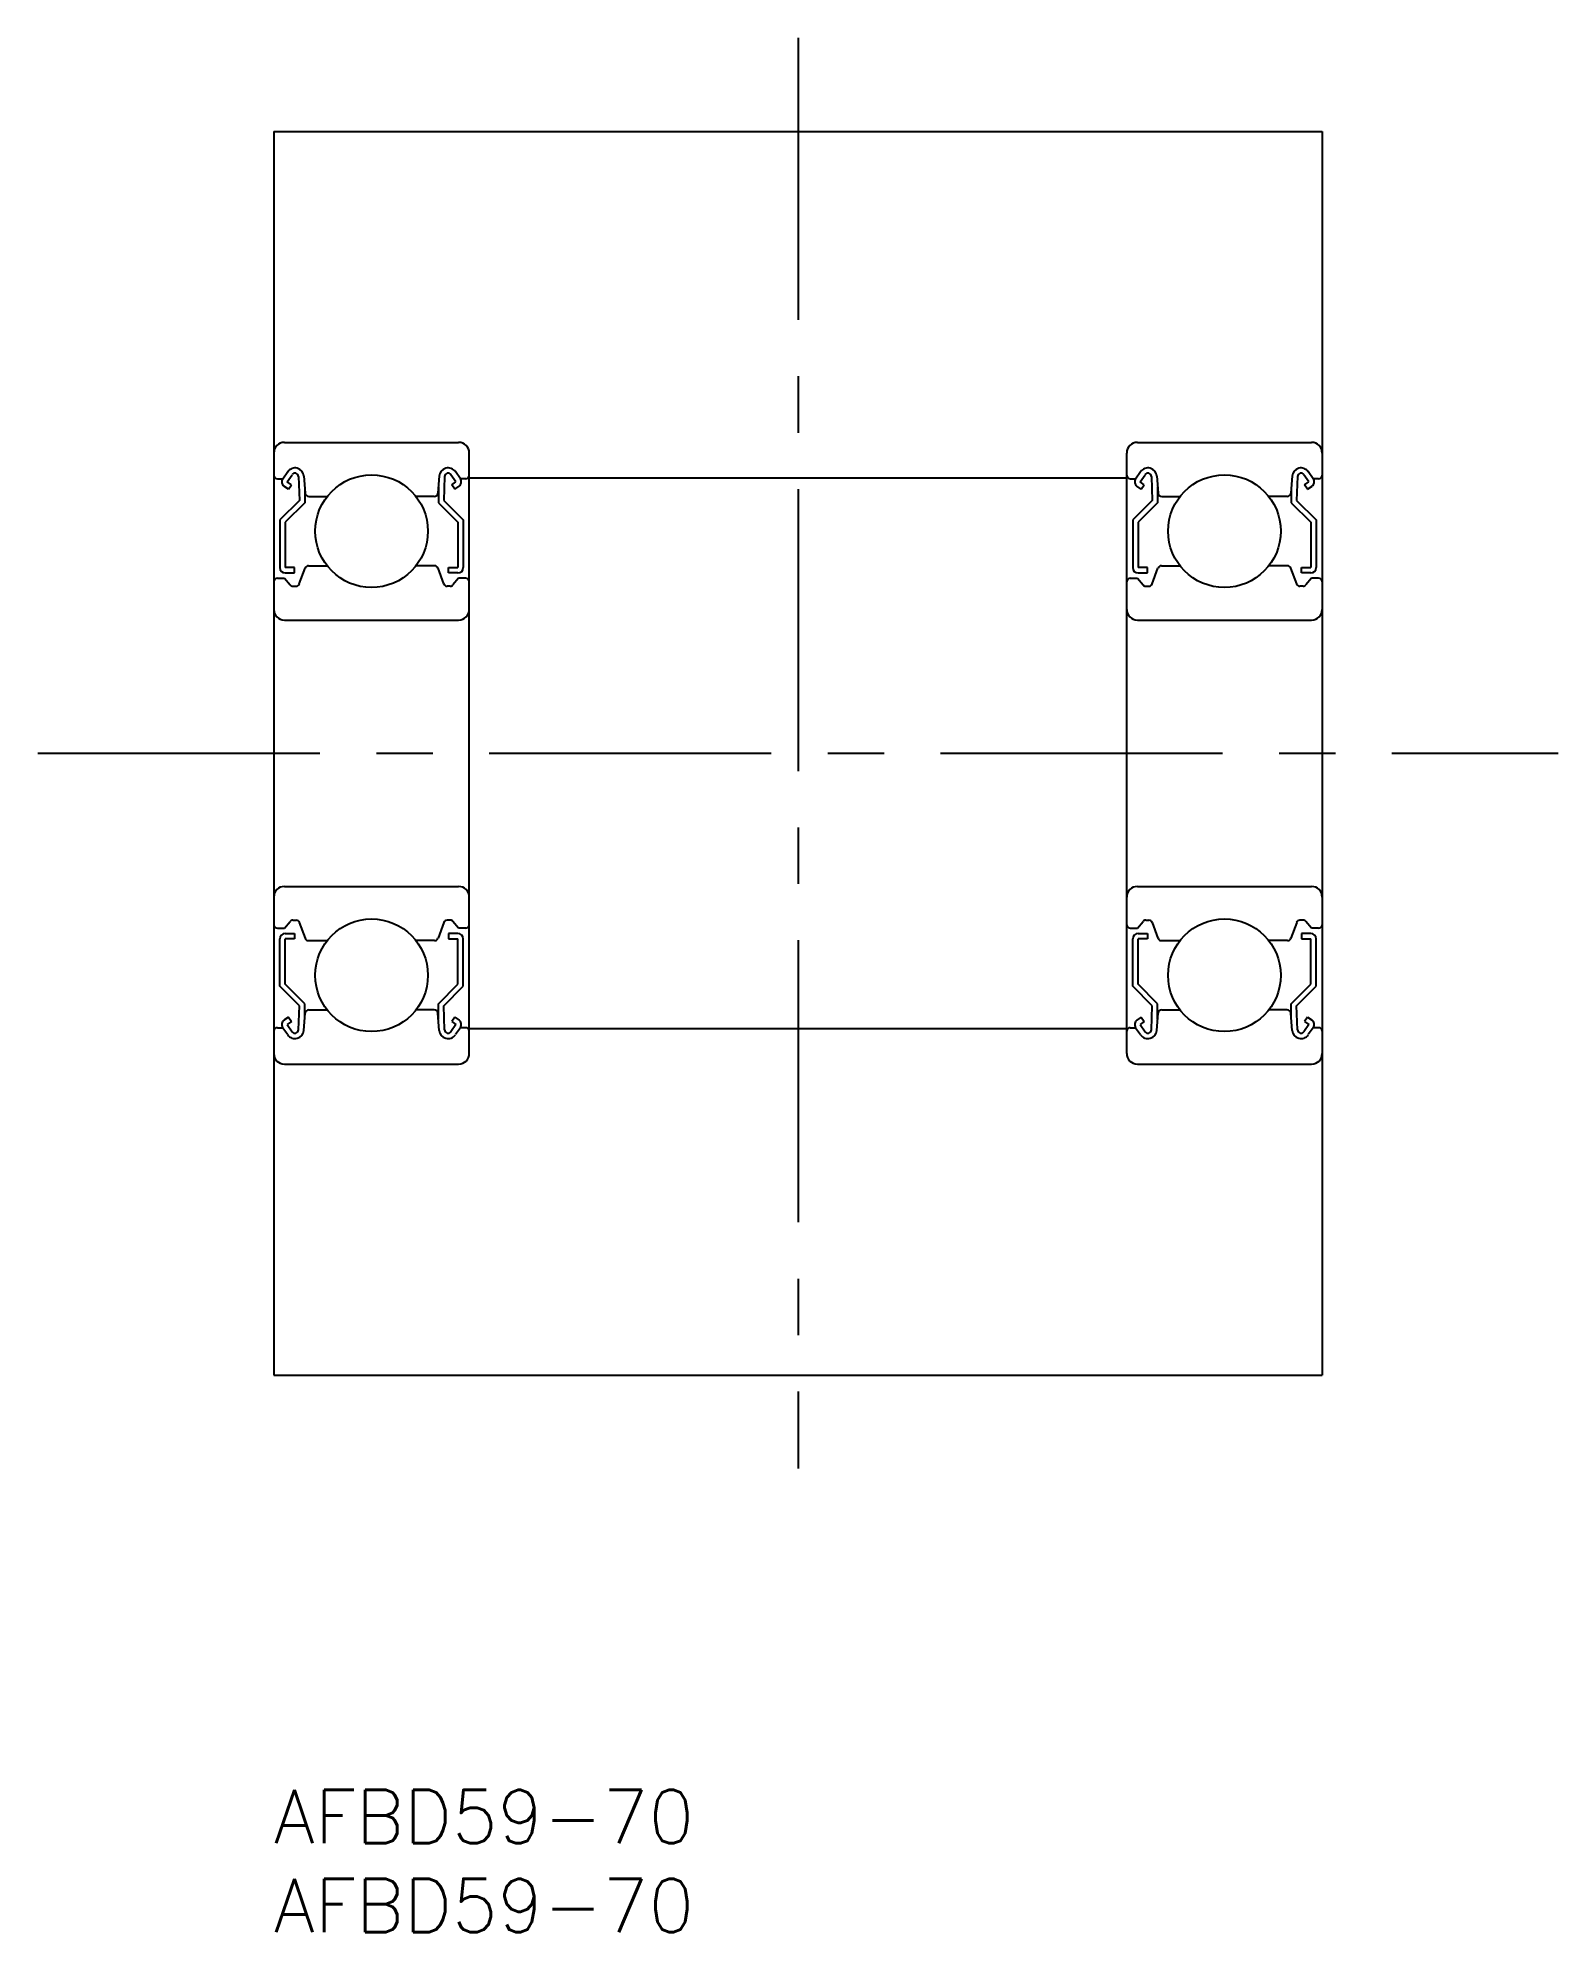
# Model space of a CAD drawing. Extents: x -13 to 72, y -8 to 99.
import ezdxf

# ---------------------------------------------------------------- set-up
doc = ezdxf.new("R2010")
doc.units = 0
doc.header["$LTSCALE"] = 0.5
doc.linetypes.add('CENTER', pattern=[50.8, 31.75, -6.35, 6.35, -6.35])
doc.layers.get('0').update_dxf_attribs({"linetype": 'CONTINUOUS'})
doc.layers.add('CENTER', color=1, linetype='CENTER')
doc.styles.get("Standard").update_dxf_attribs({"font": 'txt.shx', "height": 3, "bigfont": 'bigfont.shx'})

# ---------------------------------------------------------------- blocks, each defined once
blk = doc.blocks.new('*U8')
at = {"color": 7, "linetype": 'CONTINUOUS'}
blk.add_text('AFBD59-70', height=3, dxfattribs=at).set_placement((0, -3))
blk = doc.blocks.new('*U9')
at = {"color": 7, "linetype": 'CONTINUOUS'}
blk.add_text('AFBD59-70', height=3, dxfattribs=at).set_placement((0, -8))

msp = doc.modelspace()

# ---------------------------------------------------------------- linework, layer by layer
at = {"color": 7, "linetype": 'CONTINUOUS'}
for p, q in [((0, 93.36), (59, 93.36)), ((0, 93.36), (0, 23.36)), ((59, 93.36), (59, 23.36)), ((0.6, 75.86), (10.4, 75.86)), ((48.6, 75.86), (58.4, 75.86)), ((11, 41.46), (11, 75.26)), ((48, 41.46), (48, 75.26)), ((0.2, 73.81), (0.5, 73.81)), ((0.5, 73.81), (0.78, 74.21)), ((0.75, 73.64), (1.03, 74.04)), ((0.99, 73.47), (0.75, 73.64)), ((1.39, 73.94), (1.44, 72.59)), ((1.69, 73.97), (1.77, 73)), ((9.31, 73.97), (9.23, 73)), ((9.61, 73.94), (9.56, 72.59)), ((10.25, 73.64), (9.97, 74.04)), ((10.01, 73.47), (10.25, 73.64)), ((10.5, 73.81), (10.22, 74.21)), ((10.8, 73.81), (10.5, 73.81)), ((11, 73.86), (48, 73.86)), ((48.2, 73.81), (48.5, 73.81)), ((48.5, 73.81), (48.78, 74.21)), ((48.75, 73.64), (49.03, 74.04)), ((48.99, 73.47), (48.75, 73.64)), ((49.39, 73.94), (49.44, 72.59)), ((49.69, 73.97), (49.77, 73)), ((57.31, 73.97), (57.23, 73)), ((57.61, 73.94), (57.56, 72.59)), ((58.25, 73.64), (57.97, 74.04)), ((58.01, 73.47), (58.25, 73.64)), ((58.5, 73.81), (58.22, 74.21)), ((58.8, 73.81), (58.5, 73.81)), ((1.44, 72.59), (0.34, 71.49)), ((0.82, 73.22), (0.57, 73.4)), ((0.82, 73.22), (0.99, 73.47)), ((1.74, 73.33), (1.74, 72.46)), ((1.97, 72.81), (2.99, 72.81)), ((9.03, 72.81), (8.01, 72.81)), ((9.26, 73.33), (9.26, 72.46)), ((9.56, 72.59), (10.66, 71.49)), ((10.18, 73.22), (10.01, 73.47)), ((10.18, 73.22), (10.43, 73.4)), ((49.44, 72.59), (48.34, 71.49)), ((48.82, 73.22), (48.57, 73.4)), ((48.82, 73.22), (48.99, 73.47)), ((49.74, 73.33), (49.74, 72.46)), ((49.97, 72.81), (50.99, 72.81)), ((57.03, 72.81), (56.01, 72.81)), ((57.26, 73.33), (57.26, 72.46)), ((57.56, 72.59), (58.66, 71.49)), ((58.18, 73.22), (58.01, 73.47)), ((58.18, 73.22), (58.43, 73.4)), ((0.34, 71.49), (0.34, 68.81)), ((1.74, 72.46), (0.64, 71.36)), ((9.26, 72.46), (10.36, 71.36)), ((10.66, 71.49), (10.66, 68.81)), ((48.34, 71.49), (48.34, 68.81)), ((49.74, 72.46), (48.64, 71.36)), ((57.26, 72.46), (58.36, 71.36)), ((58.66, 71.49), (58.66, 68.81)), ((0.64, 71.36), (0.64, 68.81)), ((10.36, 71.36), (10.36, 68.81)), ((48.64, 71.36), (48.64, 68.81)), ((58.36, 71.36), (58.36, 68.81)), ((1.16, 68.81), (0.64, 68.81)), ((0.64, 68.51), (1.16, 68.51)), ((1.16, 68.51), (1.16, 68.81)), ((1.43, 67.9), (1.76, 68.78)), ((1.95, 68.91), (2.99, 68.91)), ((9.05, 68.91), (8.01, 68.91)), ((9.57, 67.9), (9.24, 68.78)), ((9.84, 68.81), (10.36, 68.81)), ((9.84, 68.51), (9.84, 68.81)), ((10.36, 68.51), (9.84, 68.51)), ((49.16, 68.81), (48.64, 68.81)), ((48.64, 68.51), (49.16, 68.51)), ((49.16, 68.51), (49.16, 68.81)), ((49.43, 67.9), (49.76, 68.78)), ((49.95, 68.91), (50.99, 68.91)), ((57.05, 68.91), (56.01, 68.91)), ((57.57, 67.9), (57.24, 68.78)), ((57.84, 68.81), (58.36, 68.81)), ((57.84, 68.51), (57.84, 68.81)), ((58.36, 68.51), (57.84, 68.51)), ((0.2, 68.21), (0.6, 68.21)), ((0.6, 68.21), (0.92, 67.84)), ((1.07, 67.76), (1.25, 67.76)), ((9.93, 67.76), (9.75, 67.76)), ((10.4, 68.21), (10.08, 67.84)), ((10.8, 68.21), (10.4, 68.21)), ((48.2, 68.21), (48.6, 68.21)), ((48.6, 68.21), (48.92, 67.84)), ((49.07, 67.76), (49.25, 67.76)), ((57.93, 67.76), (57.75, 67.76)), ((58.4, 68.21), (58.08, 67.84)), ((58.8, 68.21), (58.4, 68.21)), ((0.6, 65.86), (10.4, 65.86)), ((48.6, 65.86), (58.4, 65.86)), ((0.6, 50.86), (10.4, 50.86)), ((48.6, 50.86), (58.4, 50.86)), ((0, 50.11), (0, 50.11)), ((48, 50.11), (48, 50.11)), ((0.2, 48.51), (0.6, 48.51)), ((0.6, 48.51), (0.92, 48.89)), ((0.64, 48.21), (1.16, 48.21)), ((1.07, 48.96), (1.25, 48.96)), ((1.16, 48.21), (1.16, 47.91)), ((1.43, 48.83), (1.76, 47.95)), ((9.57, 48.83), (9.24, 47.95)), ((9.93, 48.96), (9.75, 48.96)), ((9.84, 48.21), (9.84, 47.91)), ((10.36, 48.21), (9.84, 48.21)), ((10.4, 48.51), (10.08, 48.89)), ((10.8, 48.51), (10.4, 48.51)), ((48.2, 48.51), (48.6, 48.51)), ((48.6, 48.51), (48.92, 48.89)), ((48.64, 48.21), (49.16, 48.21)), ((49.07, 48.96), (49.25, 48.96)), ((49.16, 48.21), (49.16, 47.91)), ((49.43, 48.83), (49.76, 47.95)), ((57.57, 48.83), (57.24, 47.95)), ((57.93, 48.96), (57.75, 48.96)), ((57.84, 48.21), (57.84, 47.91)), ((58.36, 48.21), (57.84, 48.21)), ((58.4, 48.51), (58.08, 48.89)), ((58.8, 48.51), (58.4, 48.51)), ((0.34, 45.24), (0.34, 47.91)), ((0.64, 45.36), (0.64, 47.91)), ((1.16, 47.91), (0.64, 47.91)), ((1.95, 47.81), (2.99, 47.81)), ((9.05, 47.81), (8.01, 47.81)), ((9.84, 47.91), (10.36, 47.91)), ((10.36, 45.36), (10.36, 47.91)), ((10.66, 45.24), (10.66, 47.91)), ((48.34, 45.24), (48.34, 47.91)), ((48.64, 45.36), (48.64, 47.91)), ((49.16, 47.91), (48.64, 47.91)), ((49.95, 47.81), (50.99, 47.81)), ((57.05, 47.81), (56.01, 47.81)), ((57.84, 47.91), (58.36, 47.91)), ((58.36, 45.36), (58.36, 47.91)), ((58.66, 45.24), (58.66, 47.91)), ((1.44, 44.14), (0.34, 45.24)), ((1.74, 44.26), (0.64, 45.36)), ((9.26, 44.26), (10.36, 45.36)), ((9.56, 44.14), (10.66, 45.24)), ((49.44, 44.14), (48.34, 45.24)), ((49.74, 44.26), (48.64, 45.36)), ((57.26, 44.26), (58.36, 45.36)), ((57.56, 44.14), (58.66, 45.24)), ((1.39, 42.79), (1.44, 44.14)), ((1.69, 42.76), (1.77, 43.73)), ((1.74, 43.39), (1.74, 44.26)), ((1.97, 43.91), (2.99, 43.91)), ((9.03, 43.91), (8.01, 43.91)), ((9.31, 42.76), (9.23, 43.73)), ((9.26, 43.39), (9.26, 44.26)), ((9.61, 42.79), (9.56, 44.14)), ((49.39, 42.79), (49.44, 44.14)), ((49.69, 42.76), (49.77, 43.73)), ((49.74, 43.39), (49.74, 44.26)), ((49.97, 43.91), (50.99, 43.91)), ((57.03, 43.91), (56.01, 43.91)), ((57.31, 42.76), (57.23, 43.73)), ((57.26, 43.39), (57.26, 44.26)), ((57.61, 42.79), (57.56, 44.14)), ((0.2, 42.91), (0.5, 42.91)), ((0.5, 42.91), (0.78, 42.52)), ((0.82, 43.5), (0.57, 43.33)), ((0.99, 43.26), (0.75, 43.09)), ((0.75, 43.09), (1.03, 42.68)), ((0.82, 43.5), (0.99, 43.26)), ((10.25, 43.09), (9.97, 42.68)), ((10.18, 43.5), (10.01, 43.26)), ((10.01, 43.26), (10.25, 43.09)), ((10.18, 43.5), (10.43, 43.33)), ((10.5, 42.91), (10.22, 42.52)), ((10.8, 42.91), (10.5, 42.91)), ((11, 42.86), (48, 42.86)), ((48.2, 42.91), (48.5, 42.91)), ((48.5, 42.91), (48.78, 42.52)), ((48.82, 43.5), (48.57, 43.33)), ((48.99, 43.26), (48.75, 43.09)), ((48.75, 43.09), (49.03, 42.68)), ((48.82, 43.5), (48.99, 43.26)), ((58.25, 43.09), (57.97, 42.68)), ((58.18, 43.5), (58.01, 43.26)), ((58.01, 43.26), (58.25, 43.09)), ((58.18, 43.5), (58.43, 43.33)), ((58.5, 42.91), (58.22, 42.52)), ((58.8, 42.91), (58.5, 42.91)), ((0.6, 40.86), (10.4, 40.86)), ((48.6, 40.86), (58.4, 40.86)), ((0, 23.36), (59, 23.36))]:
    msp.add_line(p, q, dxfattribs=at)
for centre in [(5.5, 70.86), (53.5, 70.86), (5.5, 45.86), (53.5, 45.86)]:
    msp.add_circle(centre, 3.17, dxfattribs=at)
for centre, radius, start, end in [((0.6, 75.26), 0.6, 90, 180), ((10.4, 75.26), 0.6, 0, 90), ((48.6, 75.26), 0.6, 90, 180), ((58.4, 75.26), 0.6, 0, 90), ((0.2, 74.01), 0.2, 180, 270), ((0.75, 73.64), 0.3, 144.9356, 235.0377), ((1.19, 73.92), 0.5, 5.065, 144.9356), ((1.19, 73.93), 0.2, 2.1312, 144.9367), ((9.81, 73.92), 0.5, 35.0644, 174.935), ((9.81, 73.93), 0.2, 35.0633, 177.8688), ((10.25, 73.64), 0.3, 304.9623, 35.0644), ((10.8, 74.01), 0.2, 270, 0), ((48.2, 74.01), 0.2, 180, 270), ((48.75, 73.64), 0.3, 144.9356, 235.0377), ((49.19, 73.92), 0.5, 5.065, 144.9356), ((49.19, 73.93), 0.2, 2.1312, 144.9367), ((57.81, 73.92), 0.5, 35.0644, 174.935), ((57.81, 73.93), 0.2, 35.0633, 177.8688), ((58.25, 73.64), 0.3, 304.9623, 35.0644), ((58.8, 74.01), 0.2, 270, 0), ((1.97, 73.01), 0.2, 185.065, 270), ((9.03, 73.01), 0.2, 270, 354.935), ((49.97, 73.01), 0.2, 185.065, 270), ((57.03, 73.01), 0.2, 270, 354.935), ((0.64, 68.81), 0.3, 180, 270), ((1.95, 68.71), 0.2, 90, 159.9703), ((9.05, 68.71), 0.2, 20.0297, 90), ((10.36, 68.81), 0.3, 270, 0), ((48.64, 68.81), 0.3, 180, 270), ((49.95, 68.71), 0.2, 90, 159.9703), ((57.05, 68.71), 0.2, 20.0297, 90), ((58.36, 68.81), 0.3, 270, 0), ((0.2, 68.01), 0.2, 90, 180), ((1.07, 67.96), 0.2, 219.997, 270), ((1.25, 67.96), 0.2, 270, 339.9703), ((9.75, 67.96), 0.2, 200.0297, 270), ((9.93, 67.96), 0.2, 270, 320.003), ((10.8, 68.01), 0.2, 0, 90), ((48.2, 68.01), 0.2, 90, 180), ((49.07, 67.96), 0.2, 219.997, 270), ((49.25, 67.96), 0.2, 270, 339.9703), ((57.75, 67.96), 0.2, 200.0297, 270), ((57.93, 67.96), 0.2, 270, 320.003), ((58.8, 68.01), 0.2, 0, 90), ((0.6, 66.46), 0.6, 180, 270), ((10.4, 66.46), 0.6, 270, 0), ((48.6, 66.46), 0.6, 180, 270), ((58.4, 66.46), 0.6, 270, 0), ((0.6, 50.26), 0.6, 90, 180), ((10.4, 50.26), 0.6, 0, 90), ((48.6, 50.26), 0.6, 90, 180), ((58.4, 50.26), 0.6, 0, 90), ((0.2, 48.71), 0.2, 180, 270), ((0.64, 47.91), 0.3, 90, 180), ((1.07, 48.76), 0.2, 90, 140.003), ((1.25, 48.76), 0.2, 20.0297, 90), ((9.75, 48.76), 0.2, 90, 159.9703), ((9.93, 48.76), 0.2, 39.997, 90), ((10.36, 47.91), 0.3, 0, 90), ((10.8, 48.71), 0.2, 270, 0), ((48.2, 48.71), 0.2, 180, 270), ((48.64, 47.91), 0.3, 90, 180), ((49.07, 48.76), 0.2, 90, 140.003), ((49.25, 48.76), 0.2, 20.0297, 90), ((57.75, 48.76), 0.2, 90, 159.9703), ((57.93, 48.76), 0.2, 39.997, 90), ((58.36, 47.91), 0.3, 0, 90), ((58.8, 48.71), 0.2, 270, 0), ((1.95, 48.01), 0.2, 200.0297, 270), ((9.05, 48.01), 0.2, 270, 339.9703), ((49.95, 48.01), 0.2, 200.0297, 270), ((57.05, 48.01), 0.2, 270, 339.9703), ((1.97, 43.71), 0.2, 90, 174.935), ((9.03, 43.71), 0.2, 5.065, 90), ((49.97, 43.71), 0.2, 90, 174.935), ((57.03, 43.71), 0.2, 5.065, 90), ((0.2, 42.71), 0.2, 90, 180), ((0.75, 43.09), 0.3, 124.9623, 215.0644), ((1.19, 42.8), 0.5, 215.0644, 354.935), ((1.19, 42.8), 0.2, 215.0633, 357.8688), ((9.81, 42.8), 0.5, 185.065, 324.9356), ((9.81, 42.8), 0.2, 182.1312, 324.9367), ((10.25, 43.09), 0.3, 324.9356, 55.0377), ((10.8, 42.71), 0.2, 0, 90), ((48.2, 42.71), 0.2, 90, 180), ((48.75, 43.09), 0.3, 124.9623, 215.0644), ((49.19, 42.8), 0.5, 215.0644, 354.935), ((49.19, 42.8), 0.2, 215.0633, 357.8688), ((57.81, 42.8), 0.5, 185.065, 324.9356), ((57.81, 42.8), 0.2, 182.1312, 324.9367), ((58.25, 43.09), 0.3, 324.9356, 55.0377), ((58.8, 42.71), 0.2, 0, 90), ((0.6, 41.46), 0.6, 180, 270), ((10.4, 41.46), 0.6, 270, 0), ((48.6, 41.46), 0.6, 180, 270), ((58.4, 41.46), 0.6, 270, 0)]:
    msp.add_arc(centre, radius, start, end, dxfattribs=at)
at = {"layer": 'CENTER', "color": 1, "linetype": 'CENTER'}
for p, q in [((29.5, 98.63), (29.5, 18.1)), ((-13.28, 58.36), (72.28, 58.36))]:
    msp.add_line(p, q, dxfattribs=at)

# ---------------------------------------------------------------- block references
at = {"color": 7, "linetype": 'CONTINUOUS'}
for name in ['*U8', '*U9']:
    msp.add_blockref(name, (0, 0), dxfattribs=at)

doc.saveas('drawing.dxf')
